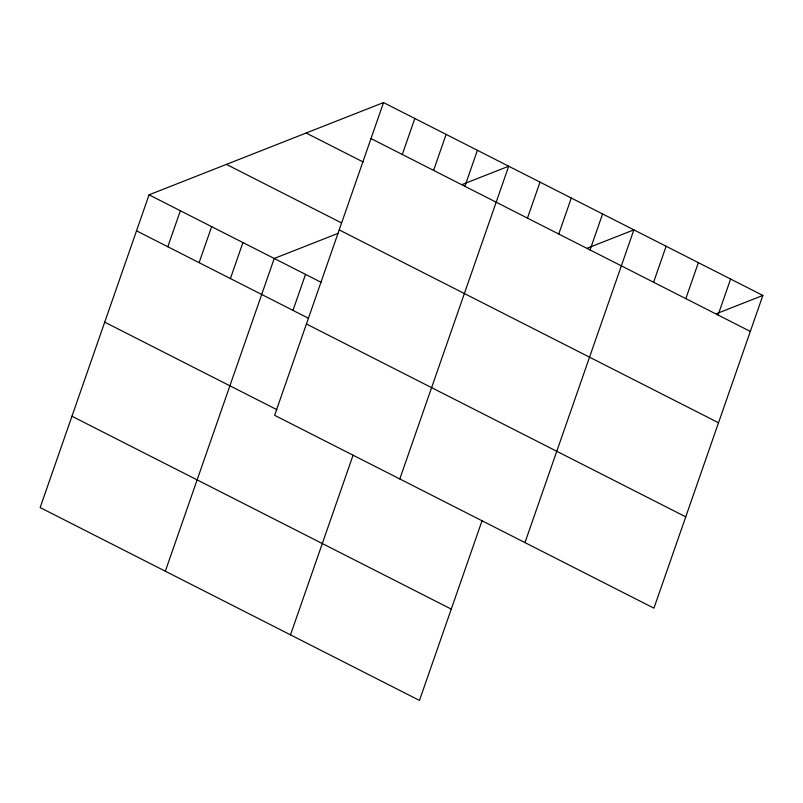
<?xml version="1.0" encoding="UTF-8"?>
<svg xmlns="http://www.w3.org/2000/svg" width="803" height="803" viewBox="0 0 803 803"><rect width="100%" height="100%" fill="white"/><g stroke="black" fill="none" stroke-linecap="round" stroke-linejoin="round"><path stroke-width="1.2" d="M383.533 102.573L274.626 415.312L653.943 608.172L762.85 295.434L383.533 102.573L149.057 194.828L40.15 507.566L419.467 700.427L482.011 520.826M167.817 246.742L180.354 210.737M199.104 262.651L211.641 226.657M230.401 278.561L242.938 242.566M165.328 571.214L274.235 258.476L338.344 233.251M292.985 310.38L305.521 274.385M402.293 154.487L414.83 118.483M433.58 170.397L446.117 134.392M290.495 634.852L353.049 455.251M464.877 186.306L477.414 150.302M399.804 478.949L508.711 166.221L462.277 184.479M527.461 218.125L539.997 182.13M558.758 234.034L571.294 198.04M590.054 249.944L602.591 213.949M524.971 542.597L633.878 229.859L587.455 248.127M653.592 282.254L666.129 246.25M685.832 298.646L698.369 262.651M718.073 315.037L730.61 279.042M716.427 313.702L762.85 295.434M370.996 138.568L750.313 331.428M306.154 133.017L363.157 161.995M226.436 164.384L341.546 222.913M339.197 229.899L718.514 422.759M149.057 194.828L321.17 282.345M136.52 230.832L308.633 318.339M306.425 323.99L685.742 516.851M104.721 322.154L276.834 409.66M71.949 416.245L451.266 609.106"/></g></svg>
